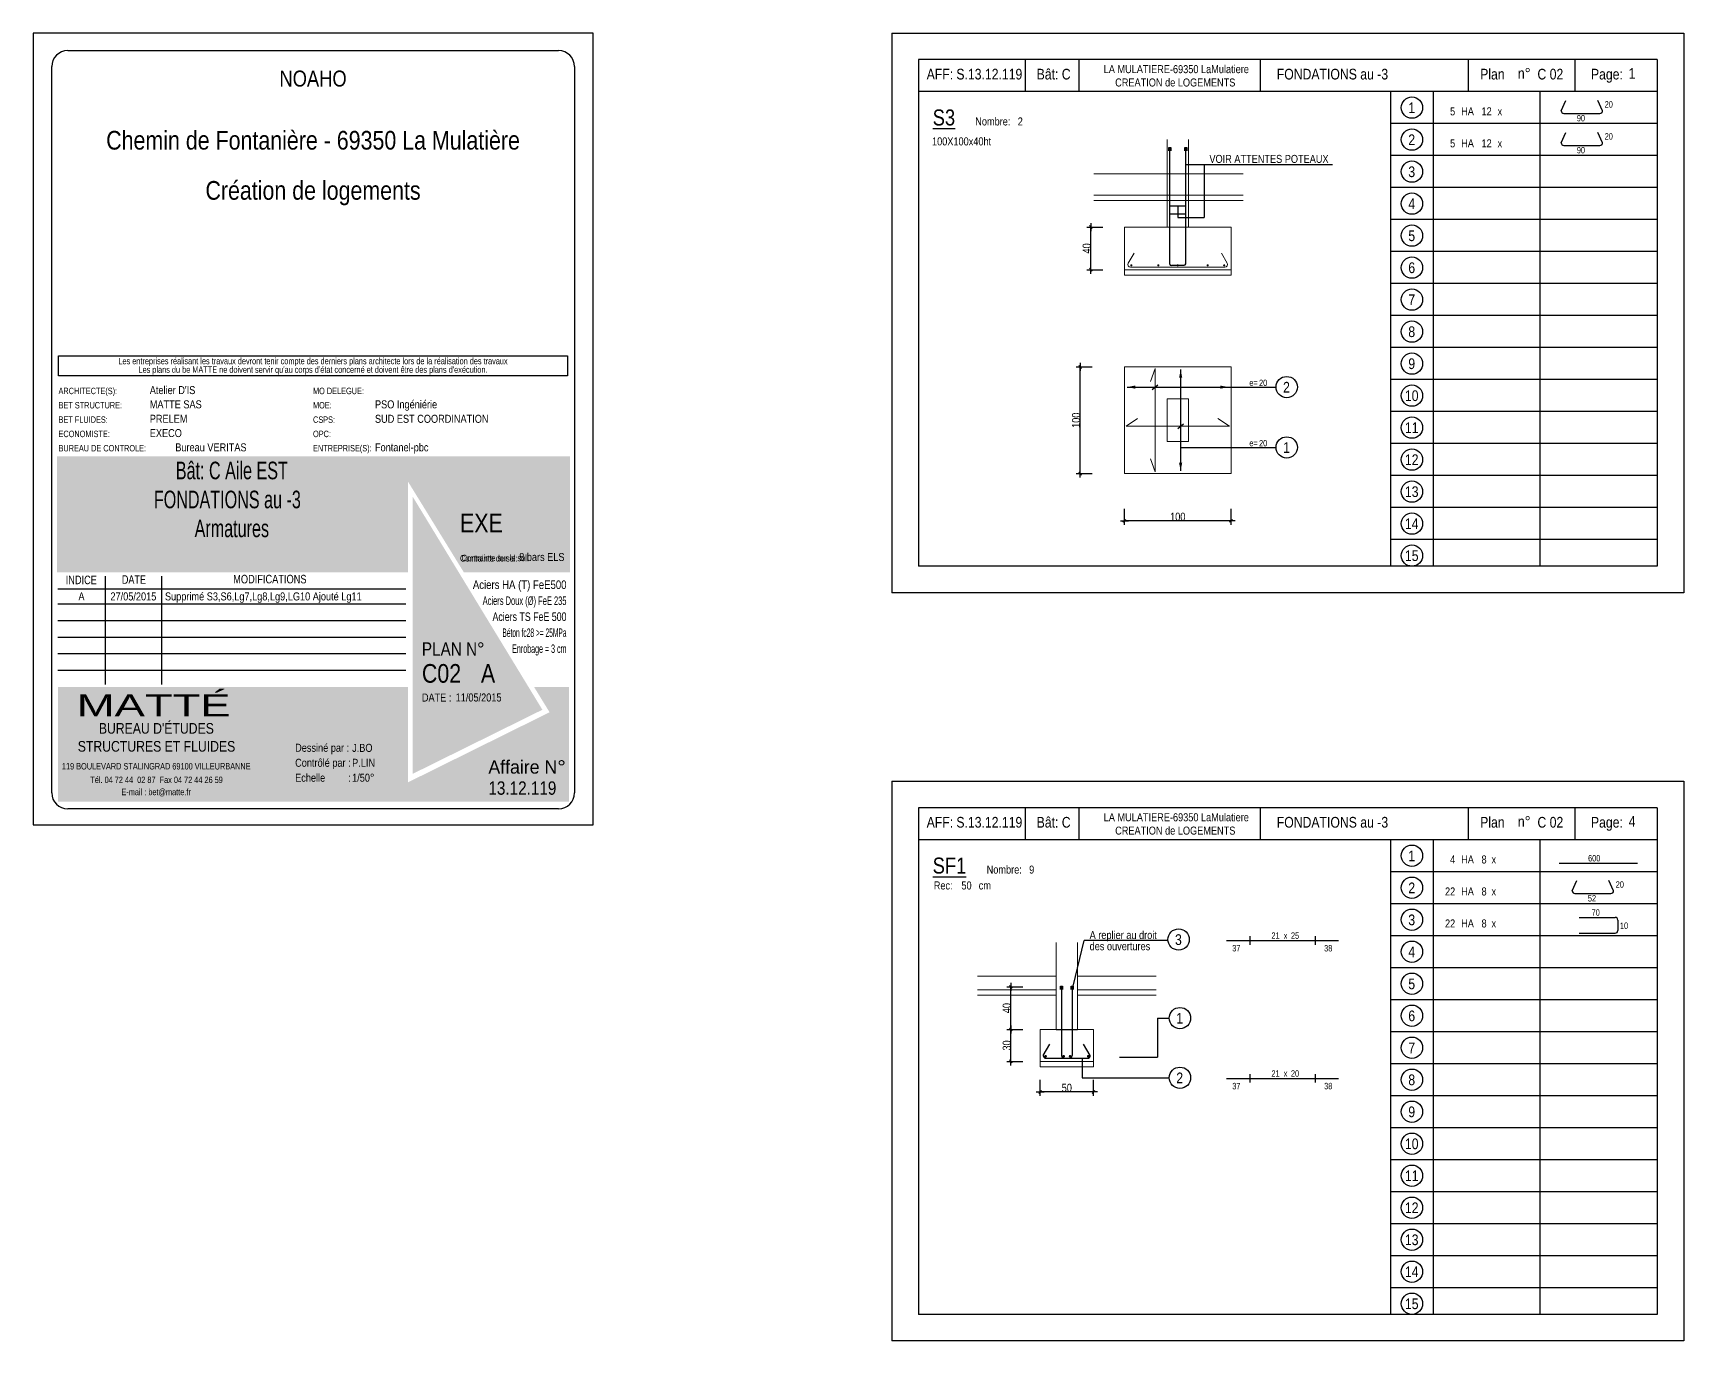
# Model space of a CAD drawing. Header units: centimetres. Extents: x -4990 to 114398, y -61489 to -12305.
# Drawn here: x 81705 to 84800, y -33646 to -31193 of the extents above; entities that cross this region are included whole.
import ezdxf
from ezdxf.enums import TextEntityAlignment as Align

# ---------------------------------------------------------------- set-up
doc = ezdxf.new("R2010")
doc.units = ezdxf.units.CM
doc.header["$LTSCALE"] = 0.5
doc.layers.get('DEFPOINTS').update_dxf_attribs({"linetype": 'CONTINUOUS'})
for name, color, linetype in [('01-cartouche', 7, 'CONTINUOUS'), ('01-cartouche-cage A', 7, 'CONTINUOUS'), ('01_cote_gen', 4, 'CONTINUOUS'), ('01_fenetres', 171, 'CONTINUOUS'), ('01_linteaux', 2, 'CONTINUOUS'), ('01_texte', 230, 'CONTINUOUS'), ('AA_COTES', 2, 'CONTINUOUS')]:
    doc.layers.add(name, color=color, linetype=linetype)
doc.layers.add('01_murs_coup', color=5, linetype='CONTINUOUS', lineweight=60)
doc.layers.add('01_sem', color=42, linetype='CONTINUOUS', lineweight=15)
doc.styles.add('cartouche', font='ARIALN.TTF', dxfattribs={"width": 0.01})
doc.styles.add('STYLE2', font='ARIALN.TTF')
doc.styles.add('stylemattecart', font='ARIALN.TTF')
doc.linetypes.add('ZIGZAG', pattern='A,0.00254,-5.08,[131,ltypeshp.shx,S=5.08,R=0,X=-5.08,Y=0],-10.16,[131,ltypeshp.shx,S=5.08,R=180,X=5.08,Y=0],-5.08', length=20.32254)
doc.dimstyles.new('JB25', dxfattribs={"dimscale": 0.1, "dimtxt": 150, "dimasz": 15, "dimexe": 0.1, "dimexo": 0.1, "dimgap": 0.09, "dimtad": 1, "dimdec": 1, "dimlfac": 0.5, "dimdsep": 46, "dimtxsty": 'STYLE2', "dimblk1": 'BOND_G', "dimblk2": 'BOND_D', "dimsah": 1, "dimcen": 1.5, "dimdle": 0.01, "dimse1": 1, "dimse2": 1, "dimclrd": 4, "dimclre": 2, "dimclrt": 6, "dimazin": 2, "dimtfac": 2.333333, "dimtdec": 1, "dimtix": 1, "dimtmove": 2, "dimatfit": 3, "dimldrblk": 'BOND_G', "dimfxl": 1, "dimtolj": 1, "dimtzin": 0, "dimarcsym": 0})

# ---------------------------------------------------------------- blocks, each defined once
blk = doc.blocks.new('BOND_G')
at = {"layer": 'AA_COTES', "color": 0}
for p, q in [((5, 0), (-5, 0)), ((1.8, 1.8), (-1.8, -1.8)), ((0, -5), (0, 15))]:
    blk.add_line(p, q, dxfattribs=at)
blk = doc.blocks.new('BOND_D')
at = {"layer": 'AA_COTES', "color": 0}
for p, q in [((5, 0), (-5, 0)), ((-1.8, -1.8), (1.8, 1.8)), ((0, 5), (0, -15))]:
    blk.add_line(p, q, dxfattribs=at)
blk = doc.blocks.new('*D4340')
at = {"layer": '01_cote_gen', "color": 4, "linetype": 'Continuous', "lineweight": -2, "transparency": 16777216}
blk.add_line((83668, -32018.2), (83668, -31821.2), dxfattribs=at)
at = {"layer": 'DEFPOINTS', "color": 0, "linetype": 'Continuous'}
for p in [(83668, -31819.7), (83720.4, -31819.7), (83720.4, -32019.7)]:
    blk.add_point(p, dxfattribs=at)
at = {"layer": '01_cote_gen', "color": 4, "linetype": 'Continuous', "lineweight": -2, "transparency": 16777216, "xscale": 1.5, "yscale": 1.5, "zscale": 1.5}
for name, p, rotation in [('BOND_D', (83668, -31819.7), 90), ('BOND_G', (83668, -32019.7), 270)]:
    blk.add_blockref(name, p, dxfattribs=dict(at, rotation=rotation))
at = {"layer": '01_cote_gen', "color": 6, "linetype": 'Continuous', "lineweight": 0, "transparency": 16777216, "insert": (83660.3, -31919.7), "char_height": 15, "attachment_point": 5, "rotation": 90, "style": 'STYLE2'}
blk.add_mtext('\\A1;100', dxfattribs=at)
blk = doc.blocks.new('*D4341')
at = {"layer": '01_sem', "color": 4, "lineweight": -2, "ltscale": 7, "transparency": 16777216}
blk.add_line((83949.5, -32108.3), (83752.5, -32108.3), dxfattribs=at)
at = {"layer": 'DEFPOINTS', "color": 0, "ltscale": 7}
for p in [(83751, -32019.7), (83951, -32019.7), (83751, -32108.3)]:
    blk.add_point(p, dxfattribs=at)
at = {"layer": '01_sem', "color": 4, "lineweight": -2, "ltscale": 7, "transparency": 16777216, "xscale": 1.5, "yscale": 1.5, "zscale": 1.5, "rotation": 180}
blk.add_blockref('BOND_D', (83751, -32108.3), dxfattribs=at)
at = {"layer": '01_sem', "color": 4, "lineweight": -2, "ltscale": 7, "transparency": 16777216, "xscale": 1.5, "yscale": 1.5, "zscale": 1.5}
blk.add_blockref('BOND_G', (83951, -32108.3), dxfattribs=at)
at = {"layer": '01_sem', "color": 6, "lineweight": 0, "ltscale": 7, "transparency": 16777216, "insert": (83851, -32100.7), "char_height": 15, "attachment_point": 5, "style": 'STYLE2'}
blk.add_mtext('\\A1;100', dxfattribs=at)
blk = doc.blocks.new('*D4342')
at = {"layer": '01_cote_gen', "color": 4, "linetype": 'Continuous', "lineweight": -2, "transparency": 16777216}
blk.add_line((83688, -31635.9), (83688, -31558.9), dxfattribs=at)
at = {"layer": 'DEFPOINTS', "color": 0, "linetype": 'Continuous'}
for p in [(83688, -31557.4), (83779.3, -31557.4), (83758.2, -31637.4)]:
    blk.add_point(p, dxfattribs=at)
at = {"layer": '01_cote_gen', "color": 4, "linetype": 'Continuous', "lineweight": -2, "transparency": 16777216, "xscale": 1.5, "yscale": 1.5, "zscale": 1.5}
for name, p, rotation in [('BOND_D', (83688, -31557.4), 90), ('BOND_G', (83688, -31637.4), 270)]:
    blk.add_blockref(name, p, dxfattribs=dict(at, rotation=rotation))
at = {"layer": '01_cote_gen', "color": 6, "linetype": 'Continuous', "lineweight": 0, "transparency": 16777216, "insert": (83680.3, -31597.4), "char_height": 15, "attachment_point": 5, "rotation": 90, "style": 'STYLE2'}
blk.add_mtext('\\A1;40', dxfattribs=at)
blk = doc.blocks.new('*D4344')
at = {"layer": '01_cote_gen', "color": 4, "linetype": 'Continuous', "lineweight": -2, "transparency": 16777216}
blk.add_line((83538.1, -33120.7), (83538.1, -33063.7), dxfattribs=at)
at = {"layer": 'DEFPOINTS', "color": 0, "linetype": 'Continuous'}
for p in [(83538.1, -33062.2), (83612.6, -33062.2), (83597.6, -33122.2)]:
    blk.add_point(p, dxfattribs=at)
at = {"layer": '01_cote_gen', "color": 4, "linetype": 'Continuous', "lineweight": -2, "transparency": 16777216, "xscale": 1.5, "yscale": 1.5, "zscale": 1.5}
for name, p, rotation in [('BOND_D', (83538.1, -33062.2), 90), ('BOND_G', (83538.1, -33122.2), 270)]:
    blk.add_blockref(name, p, dxfattribs=dict(at, rotation=rotation))
at = {"layer": '01_cote_gen', "color": 6, "linetype": 'Continuous', "lineweight": 0, "transparency": 16777216, "insert": (83530.4, -33092.2), "char_height": 15, "attachment_point": 5, "rotation": 90, "style": 'STYLE2'}
blk.add_mtext('\\A1;30', dxfattribs=at)
blk = doc.blocks.new('*D4345')
at = {"layer": '01_cote_gen', "color": 4, "linetype": 'Continuous', "lineweight": -2, "transparency": 16777216}
blk.add_line((83691.5, -33179.4), (83594.5, -33179.4), dxfattribs=at)
at = {"layer": 'DEFPOINTS', "color": 0, "linetype": 'Continuous'}
for p in [(83593, -33111.2), (83693, -33111.2), (83593, -33179.4)]:
    blk.add_point(p, dxfattribs=at)
at = {"layer": '01_cote_gen', "color": 4, "linetype": 'Continuous', "lineweight": -2, "transparency": 16777216, "xscale": 1.5, "yscale": 1.5, "zscale": 1.5, "rotation": 180}
blk.add_blockref('BOND_D', (83593, -33179.4), dxfattribs=at)
at = {"layer": '01_cote_gen', "color": 4, "linetype": 'Continuous', "lineweight": -2, "transparency": 16777216, "xscale": 1.5, "yscale": 1.5, "zscale": 1.5}
blk.add_blockref('BOND_G', (83693, -33179.4), dxfattribs=at)
at = {"layer": '01_cote_gen', "color": 6, "linetype": 'Continuous', "lineweight": 0, "transparency": 16777216, "insert": (83643, -33171.7), "char_height": 15, "attachment_point": 5, "style": 'STYLE2'}
blk.add_mtext('\\A1;50', dxfattribs=at)
blk = doc.blocks.new('*D4346')
at = {"layer": '01_cote_gen', "color": 4, "linetype": 'Continuous', "lineweight": -2, "transparency": 16777216}
blk.add_line((83538.1, -33060.7), (83538.1, -32983.7), dxfattribs=at)
at = {"layer": 'DEFPOINTS', "color": 0, "linetype": 'Continuous'}
for p in [(83538.1, -32982.2), (83633, -32982.2), (83623, -33062.2)]:
    blk.add_point(p, dxfattribs=at)
at = {"layer": '01_cote_gen', "color": 4, "linetype": 'Continuous', "lineweight": -2, "transparency": 16777216, "xscale": 1.5, "yscale": 1.5, "zscale": 1.5}
for name, p, rotation in [('BOND_D', (83538.1, -32982.2), 90), ('BOND_G', (83538.1, -33062.2), 270)]:
    blk.add_blockref(name, p, dxfattribs=dict(at, rotation=rotation))
at = {"layer": '01_cote_gen', "color": 6, "linetype": 'Continuous', "lineweight": 0, "transparency": 16777216, "insert": (83530.4, -33022.2), "char_height": 15, "attachment_point": 5, "rotation": 90, "style": 'STYLE2'}
blk.add_mtext('\\A1;40', dxfattribs=at)
blk = doc.blocks.new('cartstruc')
at = {"layer": '01-cartouche-cage A', "linetype": 'Continuous'}
h = blk.add_hatch(color=9, dxfattribs=at)
h.dxf.hatch_style = 2
h.paths.add_polyline_path([(-43.6, 691.3), (-1004.8, 691.3), (-1004.8, 473.8), (-347.3, 473.8), (-347.3, 644.1), (-242.5, 473.8), (-43.6, 473.8)])
h.paths.add_polyline_path([(-951, 670.1), (-407.9, 670.1), (-407.9, 498.5), (-951, 498.5)], flags=24)
h.paths.add_polyline_path([(-223.9, 590.8), (-105, 590.8), (-105, 608.8), (-223.9, 608.8)], flags=24)
h.paths.add_polyline_path([(-224.7, 609.7), (-105.7, 609.7), (-105.7, 627.7), (-224.7, 627.7)], flags=24)
h.paths.add_polyline_path([(-226.3, 624.9), (-64.8, 624.9), (-64.8, 652.4), (-226.3, 652.4)], flags=24)
h.paths.add_polyline_path([(-226.3, 646.9), (-85, 646.9), (-85, 674.3), (-226.3, 674.3)], flags=24)
h = blk.add_hatch(color=1, dxfattribs=at)
h.dxf.hatch_style = 2
h.paths.add_polyline_path([(-338.4, 615.7), (-338.4, 95.5), (-95.1, 215.8)])
h.paths.add_polyline_path([(-318.9, 264.4), (-190.8, 265.4), (-191.1, 303.5), (-319.2, 302.5)], flags=24)
h.paths.add_polyline_path([(-326.5, 202.5), (-70.2, 203.9), (-70.5, 265.1), (-326.9, 263.8)], flags=9)
h = blk.add_hatch(color=8, dxfattribs=at)
h.dxf.hatch_style = 2
h.paths.add_polyline_path([(-45, 258.5), (-110.7, 258.5), (-81.6, 211.1), (-347.1, 79.6), (-347.1, 258.5), (-1003.4, 258.5), (-1003.4, 43.7), (-45, 43.7)])
h.paths.add_polyline_path([(-202.1, 89.1), (-60, 89.1), (-60, 127.9), (-202.1, 127.9)], flags=24)
h.paths.add_polyline_path([(-999.3, 201), (-637.8, 201), (-637.8, 47), (-999.3, 47)], flags=24)
h.paths.add_polyline_path([(-978.3, 193.3), (-435, 193.3), (-435, 254.8), (-978.3, 254.8)], flags=24)
h.paths.add_polyline_path([(-559.9, 135.5), (-504.8, 135.5), (-504.8, 166.4), (-559.9, 166.4)], flags=24)
h.paths.add_polyline_path([(-203.2, 50.3), (-56.6, 50.3), (-56.6, 88.6), (-203.2, 88.6)], flags=24)
h.paths.add_polyline_path([(-457.1, 55), (-402.4, 55), (-402.4, 85.9), (-457.1, 85.9)], flags=24)
h.paths.add_polyline_path([(-458.8, 92.7), (-404.1, 92.7), (-404.1, 123.6), (-458.8, 123.6)], flags=24)
h.paths.add_polyline_path([(-557.8, 55.3), (-498.9, 55.3), (-498.9, 86.2), (-557.8, 86.2)], flags=24)
h.paths.add_polyline_path([(-550.6, 93.7), (-498.3, 93.7), (-498.3, 124.6), (-550.6, 124.6)], flags=24)
h.paths.add_polyline_path([(-459.9, 172.5), (-408.3, 172.5), (-408.3, 203.4), (-459.9, 203.4)], flags=24)
h.paths.add_polyline_path([(-547.6, 175), (-500.7, 175), (-500.7, 205.9), (-547.6, 205.9)], flags=24)
h.paths.add_polyline_path([(-562.3, 213.8), (-499.3, 213.8), (-499.3, 244.7), (-562.3, 244.7)], flags=8)
h.paths.add_polyline_path([(-458.6, 213), (-411.3, 213), (-411.3, 243.9), (-458.6, 243.9)], flags=24)
h.paths.add_polyline_path([(-457.7, 133.4), (-405.4, 133.4), (-405.4, 164.4), (-457.7, 164.4)], flags=24)
for p, q in [((0, 1485), (-1050, 1485)), ((-1050, 1485), (-1050, 0)), ((0, 0), (0, 1485)), ((-1050, 0), (0, 0))]:
    blk.add_line(p, q, dxfattribs=at)
at = {"layer": '01-cartouche-cage A', "color": 7, "linetype": 'Continuous'}
for p, q in [((-985, 1452), (-65, 1452)), ((-1015, 60), (-1015, 1422)), ((-35, 1422), (-35, 292.1)), ((-35, 292.1), (-35, 60)), ((-65, 30), (-985, 30))]:
    blk.add_line(p, q, dxfattribs=at)
at = {"layer": '01-cartouche-cage A', "color": 7}
for p, q in [((-1002.2, 879.3), (-48.1, 879.3)), ((-1002.2, 842.3), (-1002.2, 879.3)), ((-48.1, 879.3), (-48.1, 842.3)), ((-48.1, 842.3), (-1002.2, 842.3))]:
    blk.add_line(p, q, dxfattribs=at)
at = {"layer": '01-cartouche-cage A', "color": 8}
for p, q in [((-914.7, 466.6), (-914.7, 263.2)), ((-809.1, 466.6), (-809.1, 263.2)), ((-1003.6, 442.3), (-351, 442.3)), ((-1003.6, 414.4), (-351, 414.4)), ((-1003.6, 383.3), (-351, 383.3)), ((-1003.6, 352.2), (-351, 352.2)), ((-1003.6, 321.1), (-351, 321.1)), ((-1003.6, 290), (-351, 290))]:
    blk.add_line(p, q, dxfattribs=at)
at = {"layer": '01-cartouche-cage A', "color": 7, "linetype": 'Continuous'}
for centre, start, end in [((-985, 1422), 90, 180), ((-65, 1422), 0, 90), ((-985, 60), 180, 270), ((-65, 60), 270, 0)]:
    blk.add_arc(centre, 30, start, end, dxfattribs=at)
at = {"layer": '01-cartouche-cage A', "color": 7, "style": 'stylemattecart'}
for s, p in [('Les entreprises réalisant les travaux devront tenir compte des derniers plans architecte lors de la réalisation des travaux', (-525.1, 869.8)), ("Les plans du be MATTE ne doivent servir qu'au corps d'état concerné et doivent être des plans d'exécution.", (-525.1, 853.7))]:
    blk.add_text(s, height=12, dxfattribs=at).set_placement(p, align=Align.MIDDLE_CENTER)
at = {"layer": '01-cartouche-cage A', "color": 8, "style": 'cartouche'}
for s, p in [('ARCHITECTE(S):', (-1002.2, 807.7)), ('MO DELEGUE:', (-525.1, 807.7)), ('BET STRUCTURE:', (-1002.2, 780.9)), ('MOE:', (-525.1, 780.9)), ('BET FLUIDES:', (-1002.2, 753.9)), ('CSPS:', (-525.1, 753.9)), ('ECONOMISTE:', (-1002.2, 727.1)), ('BUREAU DE CONTROLE:', (-1002.2, 700.3)), ('OPC:', (-525.1, 727.1)), ('ENTREPRISE(S):', (-525.1, 700.3))]:
    blk.add_text(s, height=12, dxfattribs=at).set_placement(p)
at = {"layer": '01-cartouche-cage A', "color": 7, "style": 'stylemattecart'}
for s, height, p in [('Contrainte de sol:', 12, (-249.5, 493.8)), ('Contrainte sur le sol:', 12, (-246.5, 494.4)), ('Contrôlé par :', 15, (-558.6, 108.9)), ('Dessiné par :', 15, (-558.6, 137)), ('119 BOULEVARD STALINGRAD 69100 VILLEURBANNE', 12, (-995.8, 103.8)), ('Echelle         :', 15, (-558.6, 80.8)), ('Tél. 04 72 44  02 87  Fax 04 72 44 26 59', 12, (-942.6, 78.4)), ('E-mail : bet@matte.fr', 12, (-884.2, 55.6))]:
    blk.add_text(s, height=height, dxfattribs=at).set_placement(p)
for s, height, width, p, p2 in [('INDICE', 16, 0.941138, (-988.7, 451.3), (-930.3, 451.3)), ('DATE', 16, 0.922192, (-883.4, 452), (-838.3, 452)), ('MODIFICATIONS', 16, 0.943218, (-674.7, 452.8), (-537.3, 452.8)), ('Aciers HA (T) FeE500', 16, 0.978863, (-225.4, 442.3), (-49.9, 442.3)), ('Aciers Doux (Ø) FeE 235', 16, 0.76709, (-207, 412.3), (-49.9, 412.3)), ('Aciers TS FeE 500', 16, 0.901377, (-188.6, 382.3), (-49.9, 382.3)), ('Béton fc28 >= 25MPa', 16, 0.678142, (-170.1, 352.3), (-49.9, 352.3)), ('Enrobage = 3 cm', 16, 0.726904, (-151.7, 322.3), (-49.9, 322.3)), ('Affaire N°', 25, 1.15762, (-196.3, 96), (-51.1, 96))]:
    blk.add_text(s, height=height, dxfattribs=dict(at, width=width)).set_placement(p, p2, align=Align.FIT)
at = {"layer": '01-cartouche-cage A', "color": 255, "style": 'stylemattecart'}
for s, height, p in [('PLAN N°', 25, (-321, 317.2)), ('DATE :', 15, (-321, 231.2)), ("BUREAU D'ÉTUDES", 20, (-926.6, 170.9)), ('STRUCTURES ET FLUIDES', 20, (-966.1, 137.2))]:
    blk.add_text(s, height=height, dxfattribs=at).set_placement(p)
at = {"layer": '01-cartouche-cage A', "color": 255, "style": 'stylemattecart', "width": 1.812358}
blk.add_text('MATTÉ', height=41, dxfattribs=at).set_placement((-968, 203.6), (-679.6, 203.6), align=Align.FIT)
at = {"layer": '01-cartouche-cage A', "color": 7, "style": 'stylemattecart'}
for tag, height, p in [('NOMCLIENT', 30, (-525, 1399.6)), ('ADRESSE1CLIENT', 25, (-525, 1326.7)), ('ADRESSE2CLIENT', 25, (-525, 1283.9)), ('NOMAFFAIRE1', 45, (-525.1, 1189.8)), ('NOMAFFAIRE2', 45, (-525.1, 1110.4)), ('NOMAFFAIRE3', 45, (-525.1, 1031.7)), ('ADRESSE1AFFAIRE', 20, (-525.1, 943.3)), ('ADRESSE2AFFAIRE', 20, (-525.1, 909.2)), ('INDICE-A', 15, (-959.1, 428.4)), ('DATE-A', 15, (-861.9, 428.4)), ('INDICE-B', 15, (-959.1, 400.5)), ('DATE-B', 15, (-861.9, 400.5)), ('INDICE-C', 15, (-959.1, 369.4)), ('DATE-C', 15, (-861.9, 369.4)), ('INDICE-D', 15, (-959.1, 338.3)), ('DATE-D', 15, (-861.9, 338.3)), ('INDICE-E', 15, (-959.1, 307.2)), ('DATE-E', 15, (-861.9, 307.2)), ('INDICE-F', 15, (-959.1, 276.1)), ('DATE-F', 15, (-861.9, 276.1))]:
    blk.add_attdef(tag, text='', height=height, dxfattribs=at).set_placement(p, align=Align.MIDDLE_CENTER)
for tag, height, p in [('NOMARCHI', 15, (-831.1, 803.3)), ('MODEL', 15, (-408.9, 803.3)), ('BETSTRUCTURE', 15, (-831.1, 776.5)), ('MOE', 15, (-408.9, 776.5)), ('BETFLUIDES', 15, (-831.1, 749.5)), ('CSPS', 15, (-408.9, 749.5)), ('ECONOMISTE', 15, (-831.1, 722.7)), ('BDC', 15, (-831.1, 695.9)), ('OPC', 15, (-408.9, 722.7)), ('NOMENTREPRISE', 15, (-408.9, 695.9)), ('NUMBAT', 27, (-249.5, 614.7)), ('PHASE', 35, (-249.5, 537.9)), ('CONT-SOL', 12, (-138.6, 490.2)), ('NOMDESS', 15, (-451.8, 132.3)), ('NOMING', 15, (-451.8, 104.3)), ('ECH', 15, (-451.8, 76.3)), ('NUMAFF', 25, (-196.3, 48.9))]:
    blk.add_attdef(tag, text='', height=height, dxfattribs=at).set_placement(p, align=Align.BOTTOM_LEFT)
at = {"layer": '01-cartouche-cage A', "color": 7, "style": 'stylemattecart', "width": 0.8}
for tag, p in [('TITRTEPLAN1', (-677.3, 664.6)), ('TITRTEPLAN2', (-677.3, 610.2)), ('TITRTEPLAN3', (-677.3, 556)), ('TITRTEPLAN4', (-677.3, 501.4))]:
    blk.add_attdef(tag, text='', height=33, dxfattribs=at).set_placement(p, align=Align.MIDDLE_CENTER)
at = {"layer": '01-cartouche-cage A', "color": 7, "style": 'stylemattecart'}
for tag, p in [('MODIF-A', (-802.6, 428.4)), ('MODIF-B', (-802.6, 400.5)), ('MODIF-C', (-802.6, 369.4)), ('MODIF-D', (-802.6, 338.3)), ('MODIF-E', (-802.6, 307.2)), ('MODIF-F', (-802.6, 276.1))]:
    blk.add_attdef(tag, text='', height=15, dxfattribs=at).set_placement(p, align=Align.MIDDLE_LEFT)
at = {"layer": '01-cartouche-cage A', "color": 255, "style": 'stylemattecart'}
for tag, height, p in [('N°P', 35, (-321, 256)), ('IP', 35, (-210.3, 256)), ('DATEPLAN', 15, (-257.7, 226.8))]:
    blk.add_attdef(tag, text='', height=height, dxfattribs=at).set_placement(p, align=Align.BOTTOM_LEFT)

msp = doc.modelspace()

# ---------------------------------------------------------------- linework, layer by layer
at = {"layer": '01_fenetres', "ltscale": 30}
for p, q in [((84750, -31243.429), (83365, -31243.429)), ((83365, -31243.429), (83365, -32193.429)), ((83365, -31243.429), (83365, -32193.429)), ((83365, -31243.429), (83365, -32193.429)), ((83565, -31243.429), (83565, -31303.429)), ((83665.5, -31243.429), (83665.5, -31303.429)), ((84005.673, -31243.429), (84005.673, -31303.429)), ((84395.868, -31303.429), (84395.868, -31243.429)), ((84595.868, -31303.429), (84595.868, -31243.429)), ((84750, -31243.429), (84750, -32193.429)), ((84750, -31303.429), (83365, -31303.429)), ((84750, -32193.429), (83365, -32193.429)), ((83365, -32646.5), (83365, -33596.5)), ((83365, -32646.5), (83365, -33596.5)), ((83365, -32646.5), (83365, -33596.5)), ((84750, -32646.5), (83365, -32646.5)), ((83565, -32646.5), (83565, -32706.5)), ((83665.5, -32646.5), (83665.5, -32706.5)), ((84005.673, -32646.5), (84005.673, -32706.5)), ((84395.868, -32706.5), (84395.868, -32646.5)), ((84595.868, -32706.5), (84595.868, -32646.5)), ((84750, -32646.5), (84750, -33596.5)), ((84750, -32706.5), (83365, -32706.5)), ((84750, -33596.5), (83365, -33596.5))]:
    msp.add_line(p, q, dxfattribs=at)
at = {"layer": '01_linteaux', "linetype": 'Continuous'}
for p, q in [((84569.773, -31339.208), (84578.468, -31319.983)), ((84647.356, -31339.208), (84638.661, -31319.983)), ((84574.773, -31344.208), (84642.356, -31344.208)), ((84569.773, -31399.208), (84578.468, -31379.983)), ((84647.356, -31399.208), (84638.661, -31379.983)), ((84574.773, -31404.208), (84642.356, -31404.208)), ((84565.854, -32750.572), (84712.965, -32750.572)), ((84590.506, -32802.279), (84599.201, -32783.054)), ((84668.089, -32802.279), (84659.394, -32783.054)), ((84595.506, -32807.279), (84663.089, -32807.279)), ((84603.449, -32851.979), (84671.033, -32851.979)), ((84676.033, -32856.979), (84676.033, -32876.591)), ((84603.449, -32881.591), (84671.033, -32881.591)), ((83632.969, -32982.201), (83632.969, -33111.201)), ((83652.969, -32982.201), (83652.969, -33111.201)), ((83598.969, -33111.201), (83611.469, -33089.55)), ((83603.969, -33116.201), (83681.969, -33116.201)), ((83686.969, -33111.201), (83674.469, -33089.55))]:
    msp.add_line(p, q, dxfattribs=at)
for centre, start, end in [((84574.773, -31339.208), 180, 270), ((84642.356, -31339.208), 270, 0), ((84574.773, -31399.208), 180, 270), ((84642.356, -31399.208), 270, 0), ((84595.506, -32802.279), 180, 270), ((84663.089, -32802.279), 270, 0), ((84671.033, -32856.979), 0, 90), ((84671.033, -32876.591), 270, 0), ((83603.969, -33111.201), 180, 270), ((83637.969, -33111.201), 180, 270), ((83647.969, -33111.201), 270, 0), ((83681.969, -33111.201), 270, 0)]:
    msp.add_arc(centre, 5, start, end, dxfattribs=at)
at = {"layer": '01_murs_coup', "linetype": 'Continuous', "lineweight": 0}
for p, q in [((83758.336, -31624.855), (83769.195, -31606.048)), ((83943.676, -31624.855), (83932.817, -31606.048)), ((83762.666, -31632.355), (83939.346, -31632.355)), ((83808.555, -31822.679), (83799.876, -31847.323)), ((83808.555, -31822.679), (83808.555, -32016.679)), ((83754.006, -31930.808), (83775.706, -31916.299)), ((83754.006, -31930.808), (83948.006, -31930.808)), ((83948.006, -31930.808), (83926.306, -31916.299)), ((83808.555, -32016.679), (83799.876, -31992.036))]:
    msp.add_line(p, q, dxfattribs=at)
for centre, start, end in [((83762.666, -31627.355), 150, 270), ((83939.346, -31627.355), 270, 30)]:
    msp.add_arc(centre, 5, start, end, dxfattribs=at)
at = {"layer": '01_sem', "lineweight": 0, "ltscale": 7}
for p, q in [((83831.006, -31557.444), (83831.006, -31392.884)), ((83871.006, -31557.444), (83871.006, -31392.884)), ((83973.507, -31457.444), (83693.465, -31457.444)), ((83973.507, -31497.444), (83693.465, -31497.444)), ((83973.507, -31507.444), (83693.465, -31507.444)), ((83751.006, -31637.444), (83751.006, -31557.444)), ((83951.006, -31637.444), (83951.006, -31557.444)), ((83751.006, -31637.444), (83951.006, -31637.444)), ((83751.006, -31637.444), (83751.006, -31647.444)), ((83751.006, -31647.444), (83951.006, -31647.444)), ((83951.006, -31637.444), (83951.006, -31647.444)), ((83751.006, -31819.679), (83751.006, -32019.679)), ((83951.006, -31819.679), (83751.006, -31819.679)), ((83951.006, -31819.679), (83951.006, -32019.679)), ((83951.006, -32019.679), (83751.006, -32019.679)), ((83622.969, -32899.264), (83622.969, -33062.201)), ((83662.969, -32899.264), (83662.969, -33062.201)), ((83622.969, -32962.201), (83475.428, -32962.201)), ((83622.969, -32988.201), (83475.428, -32988.201)), ((83662.969, -32962.201), (83810.509, -32962.201)), ((83662.969, -32988.201), (83810.509, -32988.201)), ((83622.969, -32998.201), (83475.428, -32998.201)), ((83662.969, -32998.201), (83810.509, -32998.201)), ((83592.969, -33062.201), (83592.969, -33132.201)), ((83692.969, -33062.201), (83692.969, -33132.201)), ((83592.969, -33122.201), (83692.969, -33122.201)), ((83592.969, -33132.201), (83692.969, -33132.201))]:
    msp.add_line(p, q, dxfattribs=at)
at = {"layer": '01_sem', "linetype": 'Continuous', "lineweight": 0}
for p, q in [((83871.006, -31557.444), (83751.006, -31557.444)), ((83951.006, -31557.444), (83871.006, -31557.444)), ((83592.969, -33062.201), (83622.969, -33062.201)), ((83662.969, -33062.201), (83692.969, -33062.201))]:
    msp.add_line(p, q, dxfattribs=at)
at = {"layer": '01_sem', "color": 2, "lineweight": 0, "ltscale": 7}
msp.add_lwpolyline([(83831.006, -31959.679), (83871.006, -31959.679), (83871.006, -31879.679), (83831.006, -31879.679)], close=True, dxfattribs=at)
at = {"layer": '01_texte', "ltscale": 30}
for p, q in [((83315, -31193.429), (83315, -32243.429)), ((83315, -31193.429), (84800, -31193.429)), ((84800, -31193.429), (84800, -32243.429)), ((84800, -31193.429), (84800, -32243.429)), ((84250, -31303.429), (84250, -32193.429)), ((84330, -31303.429), (84330, -32193.429)), ((84530, -31303.429), (84530, -32193.429)), ((84750, -31363.429), (84250, -31363.429)), ((83834.159, -31414.36), (83834.159, -31408.095)), ((83834.159, -31408.095), (83837.897, -31408.095)), ((83836.006, -31626.677), (83836.006, -31409.444)), ((83837.897, -31408.095), (83837.897, -31414.36)), ((83864.152, -31414.36), (83864.152, -31408.095)), ((83864.152, -31408.095), (83867.89, -31408.095)), ((83865.998, -31626.081), (83865.998, -31409.444)), ((83867.89, -31408.095), (83867.89, -31414.36)), ((84750, -31423.429), (84250, -31423.429)), ((84750, -31483.429), (84250, -31483.429)), ((84750, -31543.429), (84250, -31543.429)), ((83851.006, -31629.677), (83839.006, -31629.677)), ((83850.998, -31629.081), (83862.998, -31629.081)), ((84750, -31603.429), (84250, -31603.429)), ((84750, -31663.429), (84250, -31663.429)), ((84750, -31723.429), (84250, -31723.429)), ((84750, -31783.429), (84250, -31783.429)), ((83856.417, -31824.679), (83856.417, -32014.679)), ((84750, -31843.429), (84250, -31843.429)), ((83756.006, -31857.559), (84035.268, -31857.559)), ((83803.222, -31861.945), (83813.887, -31853.174)), ((84750, -31903.429), (84250, -31903.429)), ((83851.085, -31935.193), (83861.749, -31926.422)), ((83856.417, -31970.714), (84035.268, -31970.714)), ((84750, -31963.429), (84250, -31963.429)), ((84750, -32023.429), (84250, -32023.429)), ((84750, -32083.429), (84250, -32083.429)), ((84750, -32143.429), (84250, -32143.429)), ((84800, -32243.429), (83315, -32243.429)), ((83315, -32596.5), (83315, -33646.5)), ((83315, -32596.5), (84800, -32596.5)), ((84800, -32596.5), (84800, -33646.5)), ((84800, -32596.5), (84800, -33646.5)), ((84250, -32706.5), (84250, -33596.5)), ((84330, -32706.5), (84330, -33596.5)), ((84530, -32706.5), (84530, -33596.5)), ((84750, -32766.5), (84250, -32766.5)), ((84750, -32826.5), (84250, -32826.5)), ((84750, -32886.5), (84250, -32886.5)), ((84750, -32946.5), (84250, -32946.5)), ((83631.122, -32987.117), (83631.122, -32980.852)), ((83631.122, -32980.852), (83634.86, -32980.852)), ((83634.86, -32980.852), (83634.86, -32987.117)), ((83651.122, -32987.117), (83651.122, -32980.852)), ((83651.122, -32980.852), (83654.86, -32980.852)), ((83654.86, -32980.852), (83654.86, -32987.117)), ((84750, -33006.5), (84250, -33006.5)), ((84750, -33066.5), (84250, -33066.5)), ((84750, -33126.5), (84250, -33126.5)), ((84750, -33186.5), (84250, -33186.5)), ((84750, -33246.5), (84250, -33246.5)), ((84750, -33306.5), (84250, -33306.5)), ((84750, -33366.5), (84250, -33366.5)), ((84750, -33426.5), (84250, -33426.5)), ((84750, -33486.5), (84250, -33486.5)), ((84750, -33546.5), (84250, -33546.5)), ((84800, -33646.5), (83315, -33646.5))]:
    msp.add_line(p, q, dxfattribs=at)
at = {"layer": '01_texte'}
for p, q in [((83865.998, -31439.836), (84140.86, -31439.836)), ((83900.523, -31439.836), (83900.523, -31539.634)), ((83836.006, -31517.444), (83865.998, -31517.444)), ((83836.006, -31532.444), (83865.998, -31532.444)), ((83850.872, -31517.444), (83850.872, -31539.634)), ((83850.872, -31539.634), (83900.523, -31539.634))]:
    msp.add_line(p, q, dxfattribs=at)
at = {"layer": '01_texte', "linetype": 'Continuous'}
for p, q in [((83654.86, -32980.852), (83675.803, -32895.518)), ((83832.73, -32895.518), (83675.803, -32895.518)), ((83942.528, -32895.459), (84152.162, -32895.459)), ((83986.35, -32887.326), (83986.35, -32903.269)), ((84108.341, -32887.326), (84108.341, -32903.269)), ((83812.76, -33041.02), (83835.054, -33041.02)), ((83812.76, -33041.02), (83812.76, -33114.107)), ((83671.56, -33116.201), (83671.56, -33152.895)), ((83741.531, -33114.107), (83812.76, -33114.107)), ((83986.35, -33145.879), (83986.35, -33161.823)), ((84108.341, -33145.879), (84108.341, -33161.823)), ((83671.56, -33152.895), (83835.054, -33152.895)), ((83942.528, -33154.013), (84152.162, -33154.013))]:
    msp.add_line(p, q, dxfattribs=at)
at = {"layer": '01_texte', "linetype": 'ZIGZAG', "ltscale": 0.5}
msp.add_line((83622.969, -33062.201), (83662.969, -33062.201), dxfattribs=at)
at = {"layer": '01_texte', "ltscale": 30, "const_width": 2, "flags": 128}
for points in [[(83764.947, -31629.129, -1), (83762.947, -31629.129, -1)], [(83764.947, -31629.129, -1), (83762.947, -31629.129, -1)], [(83815.767, -31629.129, -1), (83813.767, -31629.129, -1)], [(83852.087, -31629.129, -1), (83850.087, -31629.129, -1)], [(83906.244, -31629.129, 1), (83908.244, -31629.129, 1)], [(83937.064, -31629.129, 1), (83939.064, -31629.129, 1)], [(83937.064, -31629.129, 1), (83939.064, -31629.129, 1)]]:
    msp.add_lwpolyline(points, format="xyb", close=True, dxfattribs=at)
at = {"layer": '01_texte', "const_width": 2.5, "flags": 128}
for points in [[(83601.898, -33112.578, 1), (83604.398, -33112.578, 1)], [(83635.898, -33112.578, 1), (83638.398, -33112.578, 1)], [(83647.898, -33112.578, 1), (83650.398, -33112.578, 1)], [(83681.898, -33112.578, 1), (83684.398, -33112.578, 1)]]:
    msp.add_lwpolyline(points, format="xyb", close=True, dxfattribs=at)
at = {"layer": '01_texte'}
for centre in [(84290, -31333.429), (84290, -31393.429), (84290, -31453.429), (84290, -31513.429), (84290, -31573.429), (84290, -31633.429), (84290, -31693.429), (84290, -31753.429), (84290, -31813.429), (84055.268, -31857.559), (84290, -31873.429), (84290, -31933.429), (84055.268, -31970.714), (84290, -31993.429), (84290, -32053.429), (84290, -32113.429), (84290, -32173.429), (84290, -32736.5), (84290, -32796.5), (84290, -32856.5), (83852.63, -32893.518), (84290, -32916.5), (84290, -32976.5), (83855.054, -33041.02), (84290, -33036.5), (84290, -33096.5), (83855.054, -33152.895), (84290, -33156.5), (84290, -33216.5), (84290, -33276.5), (84290, -33336.5), (84290, -33396.5), (84290, -33456.5), (84290, -33516.5), (84290, -33576.5)]:
    msp.add_circle(centre, 20, dxfattribs=at)
at = {"layer": '01_texte', "ltscale": 30}
for centre, start, end in [((83839.006, -31626.677), 180, 270), ((83862.998, -31626.081), 270, 0)]:
    msp.add_arc(centre, 3, start, end, dxfattribs=at)
for points in [[(83856.417, -31824.679), (83853.468, -31840.041), (83856.417, -31840.041)], [(83856.417, -31824.679), (83859.365, -31840.041), (83856.417, -31840.041)], [(83756.006, -31857.559), (83771.368, -31854.611), (83771.368, -31857.559)], [(83756.006, -31857.559), (83771.368, -31860.508), (83771.368, -31857.559)], [(83946.006, -31857.559), (83930.644, -31854.611), (83930.644, -31857.559)], [(83946.006, -31857.559), (83930.644, -31860.508), (83930.644, -31857.559)], [(83856.417, -32014.679), (83853.468, -31999.317), (83856.417, -31999.317)], [(83856.417, -32014.679), (83859.365, -31999.317), (83856.417, -31999.317)]]:
    msp.add_solid(points, dxfattribs=at)

# ---------------------------------------------------------------- block references
at = {"layer": '01-cartouche'}
ref = msp.add_blockref('cartstruc', (82754.974, -32678.429), dxfattribs=at)
ref.add_attrib('NOMCLIENT', 'NOAHO', dxfattribs={"color": 7, "height": 30, "style": 'stylemattecart'}).set_placement((82229.964, -31278.813), align=Align.MIDDLE_CENTER)
ref.add_attrib('ADRESSE2CLIENT', 'Chemin de Fontanière - 69350 La Mulatière', dxfattribs={"layer": '01-cartouche-cage A', "color": 7, "height": 35, "style": 'stylemattecart'}).set_placement((82229.941, -31394.57), align=Align.MIDDLE_CENTER)
ref.add_attrib('NOMAFFAIRE1', 'Création de logements', dxfattribs={"layer": '01-cartouche-cage A', "color": 7, "height": 35, "style": 'stylemattecart'}).set_placement((82229.923, -31488.587), align=Align.MIDDLE_CENTER)
ref.add_attrib('NOMARCHI', "Atelier D'IS", dxfattribs={"layer": '01-cartouche-cage A', "color": 7, "height": 15, "style": 'stylemattecart'}).set_placement((81923.846, -31875.123), align=Align.BOTTOM_LEFT)
ref.add_attrib('BETSTRUCTURE', 'MATTE SAS', dxfattribs={"layer": '01-cartouche-cage A', "color": 7, "height": 15, "style": 'stylemattecart'}).set_placement((81923.846, -31901.895), align=Align.BOTTOM_LEFT)
ref.add_attrib('BETFLUIDES', 'PRELEM', dxfattribs={"layer": '01-cartouche-cage A', "color": 7, "height": 15, "style": 'stylemattecart'}).set_placement((81923.846, -31928.953), align=Align.BOTTOM_LEFT)
ref.add_attrib('ECONOMISTE', 'EXECO', dxfattribs={"layer": '01-cartouche-cage A', "color": 7, "height": 15, "style": 'stylemattecart'}).set_placement((81923.846, -31955.725), align=Align.BOTTOM_LEFT)
ref.add_attrib('BDC', '          Bureau VERITAS', dxfattribs={"layer": '01-cartouche-cage A', "color": 7, "height": 15, "style": 'stylemattecart'}).set_placement((81923.846, -31982.501), align=Align.BOTTOM_LEFT)
ref.add_attrib('MOE', 'PSO Ingéniérie', dxfattribs={"layer": '01-cartouche-cage A', "color": 7, "height": 15, "style": 'stylemattecart'}).set_placement((82346.038, -31901.895), align=Align.BOTTOM_LEFT)
ref.add_attrib('CSPS', 'SUD EST COORDINATION', dxfattribs={"layer": '01-cartouche-cage A', "color": 7, "height": 15, "style": 'stylemattecart'}).set_placement((82346.038, -31928.953), align=Align.BOTTOM_LEFT)
ref.add_attrib('NOMENTREPRISE', 'Fontanel-pbc', dxfattribs={"layer": '01-cartouche-cage A', "color": 7, "height": 15, "style": 'stylemattecart'}).set_placement((82346.038, -31982.501), align=Align.BOTTOM_LEFT)
ref.add_attrib('TITRTEPLAN1', 'Bât: C Aile EST', dxfattribs={"layer": '01-cartouche-cage A', "color": 7, "height": 33, "style": 'stylemattecart', "width": 0.8}).set_placement((82077.693, -32013.877), align=Align.MIDDLE_CENTER)
ref.add_attrib('TITRTEPLAN2', 'FONDATIONS au -3  ', dxfattribs={"layer": '01-cartouche-cage A', "color": 7, "height": 33, "style": 'stylemattecart', "width": 0.8}).set_placement((82077.693, -32068.268), align=Align.MIDDLE_CENTER)
ref.add_attrib('TITRTEPLAN3', 'Armatures', dxfattribs={"layer": '01-cartouche-cage A', "color": 7, "height": 33, "style": 'stylemattecart', "width": 0.8}).set_placement((82077.693, -32122.427), align=Align.MIDDLE_CENTER)
ref.add_attrib('PHASE', 'EXE', dxfattribs={"layer": '01-cartouche-cage A', "color": 7, "height": 35, "style": 'stylemattecart'}).set_placement((82505.439, -32140.493), align=Align.BOTTOM_LEFT)
ref.add_attrib('CONT-SOL', '8 bars ELS', dxfattribs={"layer": '01-cartouche-cage A', "color": 7, "height": 15, "style": 'stylemattecart'}).set_placement((82616.358, -32188.198), align=Align.BOTTOM_LEFT)
ref.add_attrib('INDICE-A', 'A', dxfattribs={"layer": '01-cartouche-cage A', "color": 7, "height": 15, "style": 'stylemattecart'}).set_placement((81795.851, -32250.062), align=Align.MIDDLE_CENTER)
ref.add_attrib('DATE-A', '27/05/2015', dxfattribs={"layer": '01-cartouche-cage A', "color": 7, "height": 15, "style": 'stylemattecart'}).set_placement((81893.1, -32250.062), align=Align.MIDDLE_CENTER)
ref.add_attrib('MODIF-A', 'Supprimé S3,S6,Lg7,Lg8,Lg9,LG10 Ajouté Lg11', dxfattribs={"layer": '01-cartouche-cage A', "color": 7, "height": 15, "style": 'stylemattecart'}).set_placement((81952.349, -32250.062), align=Align.MIDDLE_LEFT)
ref.add_attrib('N°P', 'C02', dxfattribs={"layer": '01-cartouche-cage A', "color": 255, "height": 35, "style": 'stylemattecart'}).set_placement((82434.014, -32422.474), align=Align.BOTTOM_LEFT)
ref.add_attrib('IP', 'A', dxfattribs={"layer": '01-cartouche-cage A', "color": 255, "height": 35, "style": 'stylemattecart'}).set_placement((82544.639, -32422.474), align=Align.BOTTOM_LEFT)
ref.add_attrib('DATEPLAN', '11/05/2015', dxfattribs={"layer": '01-cartouche-cage A', "color": 255, "height": 15, "style": 'stylemattecart'}).set_placement((82497.253, -32451.596), align=Align.BOTTOM_LEFT)
ref.add_attrib('NOMDESS', 'J.BO', dxfattribs={"layer": '01-cartouche-cage A', "color": 7, "height": 15, "style": 'stylemattecart'}).set_placement((82303.18, -32546.129), align=Align.BOTTOM_LEFT)
ref.add_attrib('NOMING', 'P.LIN', dxfattribs={"layer": '01-cartouche-cage A', "color": 7, "height": 15, "style": 'stylemattecart'}).set_placement((82303.18, -32574.169), align=Align.BOTTOM_LEFT)
ref.add_attrib('ECH', '1/50° ', dxfattribs={"layer": '01-cartouche-cage A', "color": 7, "height": 15, "style": 'stylemattecart'}).set_placement((82303.18, -32602.086), align=Align.BOTTOM_LEFT)
ref.add_attrib('NUMAFF', '13.12.119', dxfattribs={"layer": '01-cartouche-cage A', "color": 7, "height": 25, "style": 'stylemattecart'}).set_placement((82558.649, -32629.521), align=Align.BOTTOM_LEFT)

# ---------------------------------------------------------------- texts
at = {"layer": '01_texte', "style": 'STYLE2'}
for s, height, p in [('Bât: C', 20, (83586.46, -31280.58)), ('LA MULATIERE-69350 LaMulatiere', 15, (83712.197, -31268.713)), ('Plan', 20, (84417.913, -31280.58)), ('n%%D', 20, (84488.598, -31279.138)), ('1', 20, (84696.267, -31279.138)), ('AFF:', 20, (83380.296, -31280.58)), ('S.13.12.119', 20, (83435.96, -31280.58)), ('CREATION de LOGEMENTS', 15, (83733.679, -31293.713)), ('FONDATIONS au -3', 20, (84036.618, -31280.58)), (' C 02', 20, (84518.941, -31280.58)), ('Page:', 20, (84625.582, -31280.58)), ('20', 12, (84651.342, -31333.253)), ('%%US3', 30, (83391.577, -31366.82)), ('Nombre:', 15, (83471.389, -31366.82)), ('2', 15, (83551.012, -31366.82)), ('HA', 15, (84382.291, -31347.831)), ('12', 15, (84420.459, -31347.831)), ('x', 15, (84450.559, -31347.831)), ('90', 12, (84599.142, -31359.099)), ('20', 12, (84651.342, -31393.253)), ('100X100x40ht', 15, (83390.328, -31404.218)), ('HA', 15, (84382.291, -31407.831)), ('12', 15, (84420.459, -31407.831)), ('x', 15, (84450.559, -31407.831)), ('90', 12, (84599.142, -31419.099)), ('VOIR ATTENTES POTEAUX', 15, (83910.306, -31437.06)), ('e= ', 12, (83985.283, -31855.501)), ('20', 12, (84003.445, -31855.501)), ('e= ', 12, (83985.283, -31968.656)), ('20', 12, (84003.445, -31968.656)), ('AFF:', 20, (83380.296, -32683.651)), ('S.13.12.119', 20, (83435.96, -32683.651)), ('Bât: C', 20, (83586.46, -32683.651)), ('LA MULATIERE-69350 LaMulatiere', 15, (83712.197, -32671.784)), ('CREATION de LOGEMENTS', 15, (83733.679, -32696.784)), ('FONDATIONS au -3', 20, (84036.618, -32683.651)), ('Plan', 20, (84417.913, -32683.651)), ('n%%D', 20, (84488.598, -32682.209)), (' C 02', 20, (84518.941, -32683.651)), ('Page:', 20, (84625.582, -32683.651)), ('4', 20, (84696.267, -32682.209)), ('%%USF1', 30, (83391.577, -32769.891)), ('HA', 15, (84382.291, -32750.902)), ('8', 15, (84420.459, -32750.902)), ('600', 12, (84620.237, -32747.083)), ('Nombre:', 15, (83492.775, -32769.891)), ('9', 15, (83572.398, -32769.891)), ('Rec:', 15, (83393.632, -32799.674)), ('cm', 15, (83477.878, -32799.674)), ('HA', 15, (84382.291, -32810.902)), ('8', 15, (84420.459, -32810.902)), ('20', 12, (84672.075, -32796.325)), ('52', 12, (84619.875, -32822.171)), ('70', 12, (84626.894, -32848.93)), ('HA', 15, (84382.291, -32870.902)), ('8', 15, (84420.459, -32870.902)), ('10', 12, (84680.019, -32873.636)), ('A replier au droit', 15, (83685.775, -32892.612)), ('des ouvertures', 15, (83685.775, -32913.612)), ('x ', 12, (84049.652, -32892.223)), ('25', 12, (84063.201, -32892.223)), ('37', 12, (83953.155, -32915.876)), ('38', 12, (84125.445, -32915.876)), ('x ', 12, (84049.652, -33150.777)), ('20', 12, (84063.201, -33150.777)), ('37', 12, (83953.155, -33174.429)), ('38', 12, (84125.445, -33174.429))]:
    msp.add_text(s, height=height, dxfattribs=at).set_placement(p)
for s, p in [('1', (84289.596, -31333.655)), ('2', (84289.596, -31393.655)), ('3', (84289.596, -31453.655)), ('4', (84289.596, -31513.655)), ('5', (84289.596, -31573.655)), ('6', (84289.596, -31633.655)), ('7', (84289.596, -31693.655)), ('8', (84289.596, -31753.655)), ('9', (84289.596, -31813.655)), ('2', (84054.865, -31857.785)), ('10', (84289.596, -31873.655)), ('11', (84289.596, -31933.655)), ('1', (84054.865, -31970.94)), ('12', (84289.596, -31993.655)), ('13', (84289.596, -32053.655)), ('14', (84289.596, -32113.655)), ('15', (84289.596, -32173.655)), ('1', (84289.596, -32736.726)), ('2', (84289.596, -32796.726)), ('3', (84289.596, -32856.726)), ('3', (83852.226, -32893.744)), ('4', (84289.596, -32916.726)), ('5', (84289.596, -32976.726)), ('1', (83854.651, -33041.246)), ('6', (84289.596, -33036.726)), ('7', (84289.596, -33096.726)), ('2', (83854.651, -33153.121)), ('8', (84289.596, -33156.726)), ('9', (84289.596, -33216.726)), ('10', (84289.596, -33276.726)), ('11', (84289.596, -33336.726)), ('12', (84289.596, -33396.726)), ('13', (84289.596, -33456.726)), ('14', (84289.596, -33516.726)), ('15', (84289.596, -33576.726))]:
    msp.add_text(s, height=20, dxfattribs=at).set_placement(p, align=Align.MIDDLE_CENTER)
for s, height, p in [('5', 15, (84371.089, -31347.831)), ('5', 15, (84371.089, -31407.831)), ('4', 15, (84371.089, -32750.902)), ('50', 15, (83464.522, -32799.674)), ('22', 15, (84371.089, -32810.902)), ('22', 15, (84371.089, -32870.902)), ('21', 12, (84041.91, -32892.223)), ('21', 12, (84041.91, -33150.777))]:
    msp.add_text(s, height=height, dxfattribs=at).set_placement(p, align=Align.RIGHT)
for p in [(84443.484, -32750.902), (84443.484, -32810.902), (84443.484, -32870.902)]:
    msp.add_text('x', height=15, dxfattribs=at).set_placement(p, align=Align.CENTER)

# ---------------------------------------------------------------- dimensions: what is measured, and where the dimension line sits
at = {"layer": '01_cote_gen', "linetype": 'Continuous', "lineweight": 0}
for base, p1, p2, picture, middle in [((83687.965, -31557.444), (83758.177, -31637.444), (83779.259, -31557.444), '*D4342', (83680.298, -31597.444)), ((83667.965, -31819.679), (83720.447, -32019.679), (83720.447, -31819.679), '*D4340', (83660.298, -31919.679)), ((83538.078, -32982.201), (83622.969, -33062.201), (83632.969, -32982.201), '*D4346', (83530.411, -33022.201)), ((83538.078, -33062.201), (83597.587, -33122.201), (83612.587, -33062.201), '*D4344', (83530.411, -33092.201))]:
    dim = msp.add_linear_dim(base=base, p1=p1, p2=p2, angle=90, dimstyle='JB25', dxfattribs=at)
    dim.commit()
    dim.dimension.update_dxf_attribs({"geometry": picture, "text_midpoint": middle})
dim = msp.add_linear_dim(base=(83592.969, -33179.387), p1=(83692.969, -33111.201), p2=(83592.969, -33111.201), dimstyle='JB25', dxfattribs=at)
dim.commit()
dim.dimension.update_dxf_attribs({"geometry": '*D4345', "text_midpoint": (83642.969, -33171.719)})
at = {"layer": '01_sem', "lineweight": 0, "ltscale": 7}
dim = msp.add_linear_dim(base=(83751.006, -32108.343), p1=(83951.006, -32019.679), p2=(83751.006, -32019.679), dimstyle='JB25', dxfattribs=at)
dim.commit()
dim.dimension.update_dxf_attribs({"geometry": '*D4341', "text_midpoint": (83851.006, -32100.675)})

doc.saveas('drawing.dxf')
